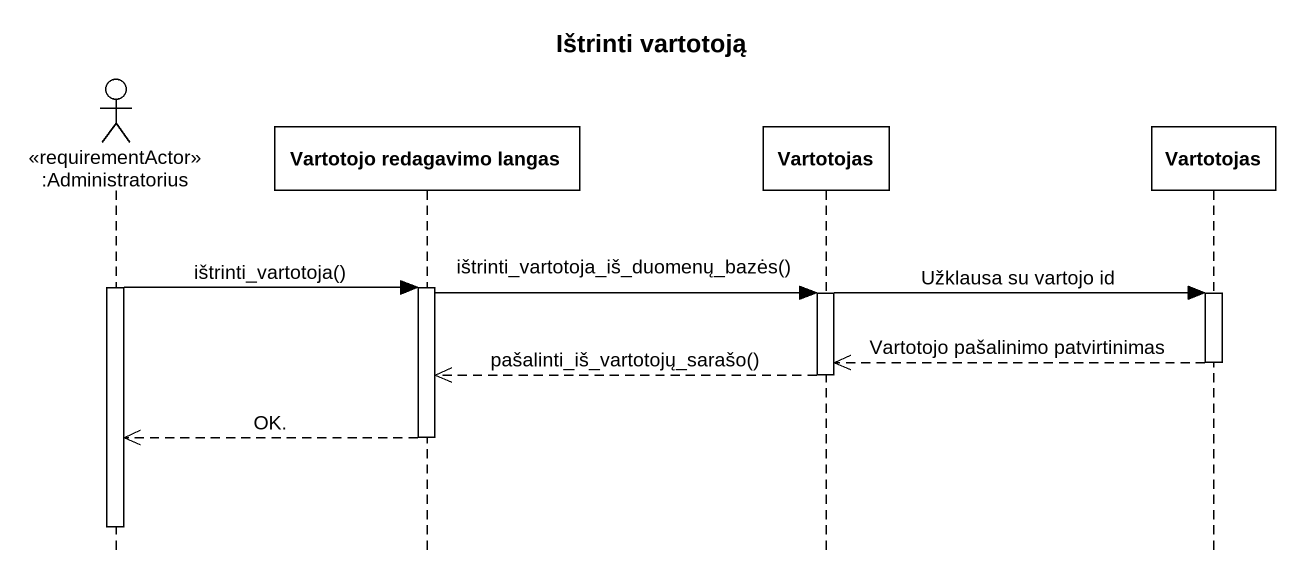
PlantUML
@startuml
title Ištrinti vartotoją
hide footbox
actor ":Administratorius" as Administratorius <<requirementActor>>
participant "Vartotojo redagavimo langas" as Vartotojo_redagavimo_langas
participant Vartotojas
participant "Vartotojas" as Vartotojas_2

activate Administratorius
Administratorius -> Vartotojo_redagavimo_langas : ištrinti_vartotoja()
activate Vartotojo_redagavimo_langas
Vartotojo_redagavimo_langas -> Vartotojas : ištrinti_vartotoja_iš_duomenų_bazės()
Vartotojas -> Vartotojas_2 : Užklausa su vartojo id
activate Vartotojas
activate Vartotojas_2
Vartotojas_2 -->> Vartotojas : Vartotojo pašalinimo patvirtinimas
deactivate Vartotojas_2
Vartotojas -->> Vartotojo_redagavimo_langas : pašalinti_iš_vartotojų_sarašo()
deactivate Vartotojas
Vartotojo_redagavimo_langas -->> Administratorius : OK.
deactivate Vartotojo_redagavimo_langas
deactivate Administratorius
@enduml
